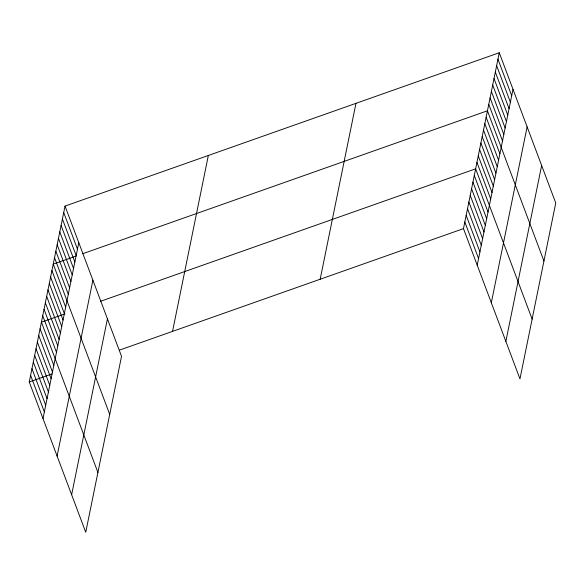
<?xml version="1.0" encoding="UTF-8"?>
<svg xmlns="http://www.w3.org/2000/svg" width="585" height="585" viewBox="0 0 585 585"><rect width="100%" height="100%" fill="white"/><g stroke="black" fill="none" stroke-linecap="round" stroke-linejoin="round"><path stroke-width="0.88" d="M65.037 206.081L121.526 356.367L85.739 532.262L29.25 381.983L65.037 206.081L499.261 52.738L555.75 203.017L519.963 378.919L463.474 228.633L499.261 52.738M42.997 418.56L78.792 242.665M57.103 456.081L92.891 280.186M71.633 494.742L107.428 318.847M172.546 331.373L208.333 155.478M320.178 279.235L355.972 103.34M477.221 265.21L513.008 89.315M491.327 302.737L527.114 126.835M505.857 341.391L541.644 165.496M75.992 256.091L53.228 264.127L109.717 414.414M82.734 253.714L487.451 110.784L543.94 261.064M65.023 313.838L41.418 322.174L97.907 472.461M100.423 301.341L475.642 168.824L532.131 319.11M29.25 381.983L52.007 373.939M119.442 350.13L463.474 228.633M497.952 59.187L511.699 95.764M496.636 65.637L510.391 102.214M495.327 72.087L509.074 108.664M494.011 78.536L507.765 115.113M492.702 84.986L506.449 121.563M491.385 91.436L505.14 128.013M490.076 97.885L503.824 134.462M488.76 104.335L502.515 140.912M486.142 117.234L499.89 153.811M484.826 123.684L498.574 160.261M483.517 130.133L497.265 166.71M482.201 136.583L495.948 173.16M480.892 143.032L494.639 179.61M479.576 149.482L493.33 186.059M478.267 155.932L492.014 192.509M476.95 162.374L490.705 198.958M474.289 175.471L488.036 212.055M472.936 182.118L486.683 218.695M471.583 188.765L485.331 225.342M470.23 195.405L483.985 231.989M468.877 202.052L482.632 238.636M467.525 208.699L481.279 245.276M466.179 215.339L479.927 251.923M464.826 221.986L478.574 258.57M63.728 212.53L77.476 249.115M62.412 218.98L76.167 255.565M61.103 225.43L74.851 262.014M59.794 231.879L73.542 268.464M58.478 238.329L72.226 274.913M57.169 244.779L70.917 281.363M55.853 251.228L69.608 287.813M54.544 257.678L68.291 294.262M51.919 270.577L65.666 307.162M50.602 277.027L64.357 313.611M49.294 283.476L63.041 320.061M47.977 289.926L61.732 326.51M46.668 296.376L60.416 332.96M45.352 302.825L59.107 339.41M44.043 309.275L57.791 345.859M42.734 315.724L56.482 352.309M40.065 328.821L53.82 365.398M38.712 335.468L52.467 372.045M37.36 342.108L51.114 378.692M36.014 348.755L49.762 385.339M34.661 355.402L48.409 391.979M33.308 362.042L47.056 398.626M31.956 368.689L45.703 405.273M30.603 375.336L44.35 411.913"/></g></svg>
